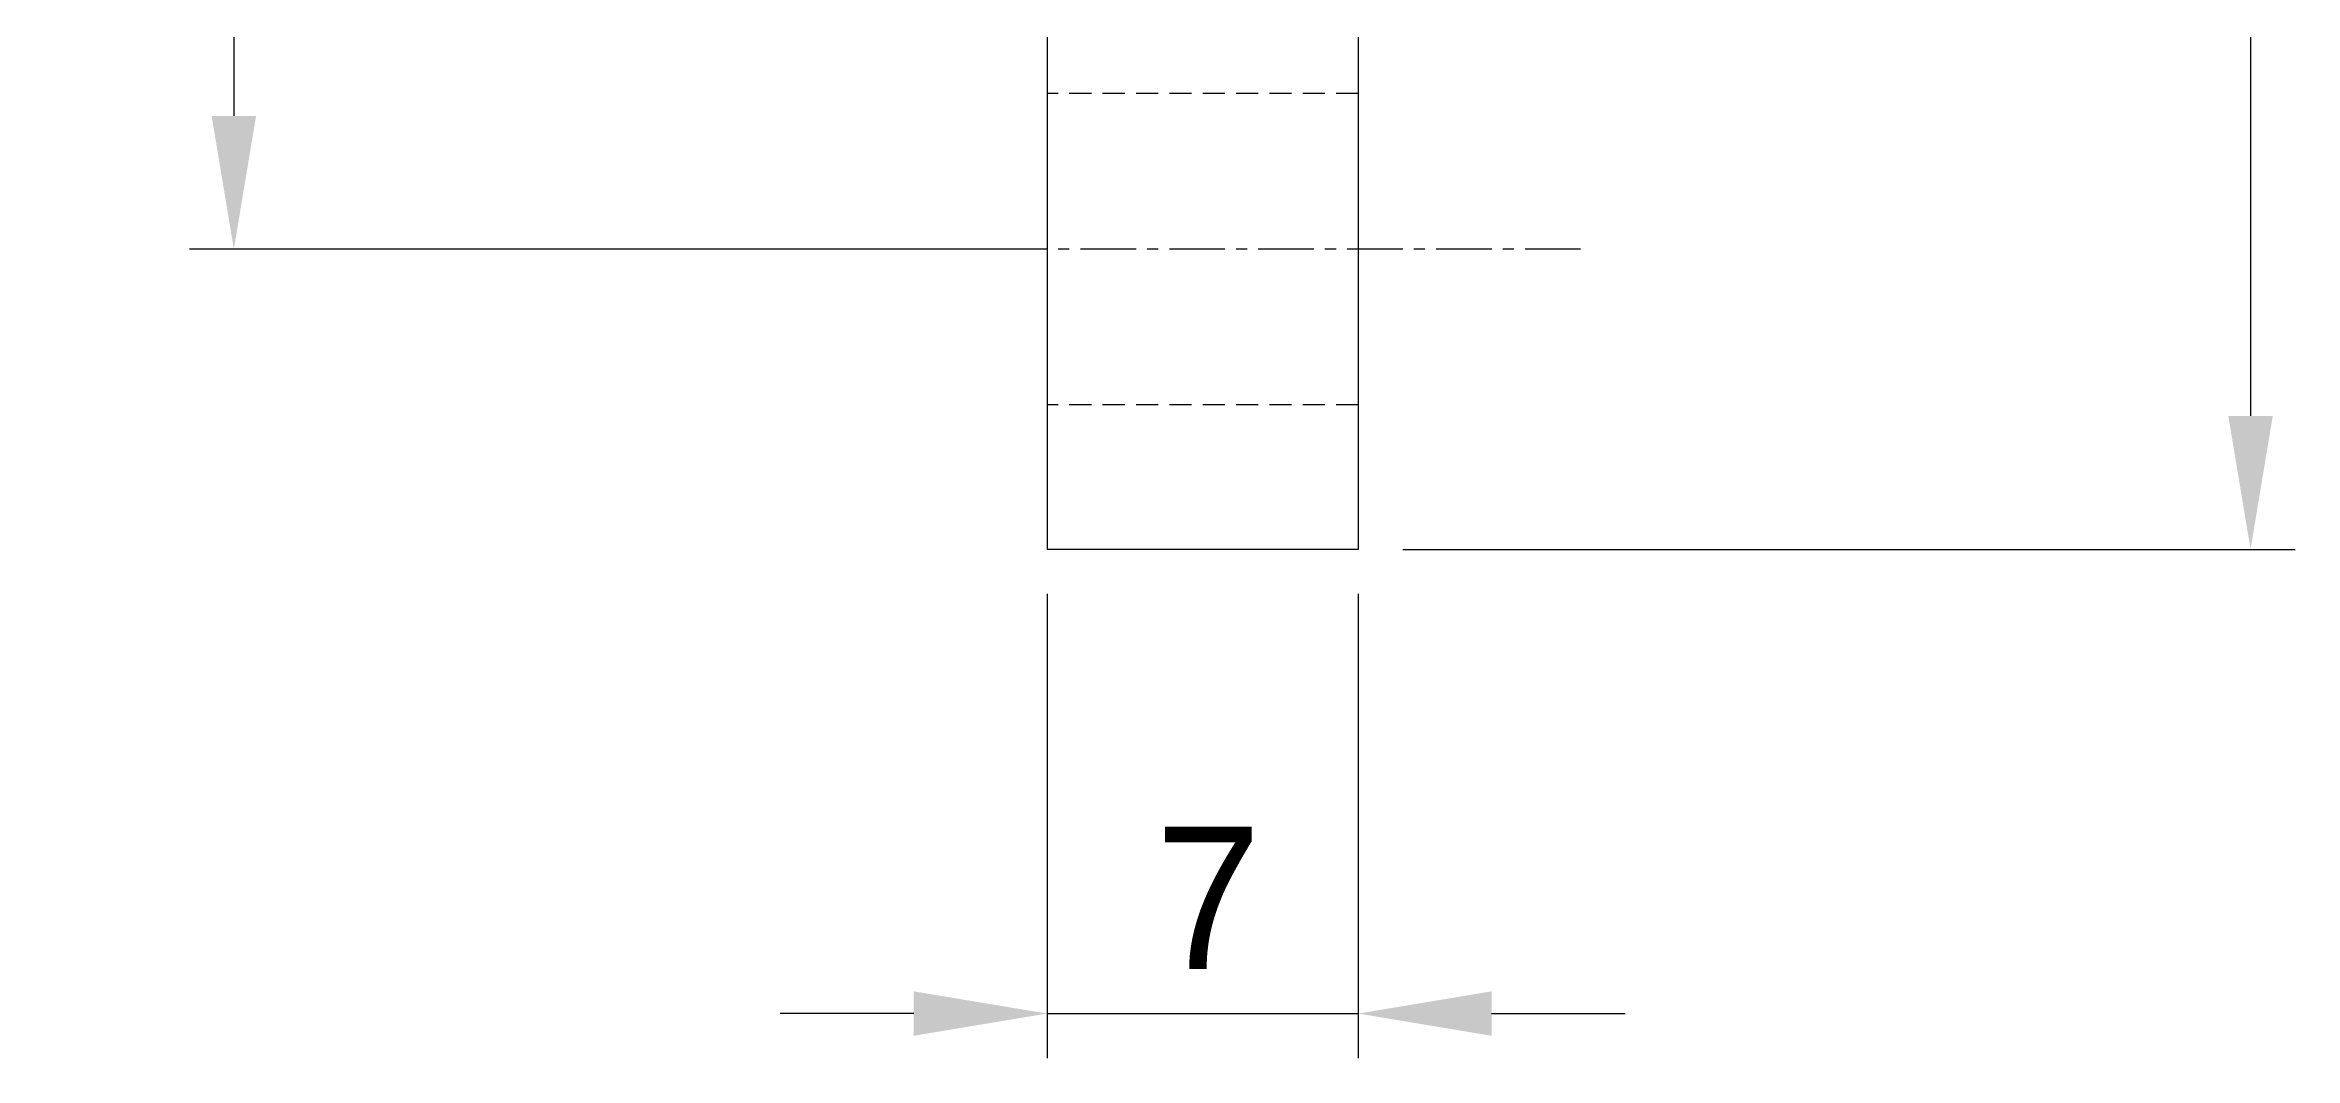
# Model space of a CAD drawing. Extents: x -16 to 152, y -4 to 131.
# Drawn here: x 101.6 to 152.2, y 31.7 to 54.5 of the extents above; entities that cross this region are included whole.
import ezdxf

# ---------------------------------------------------------------- set-up
doc = ezdxf.new("R2010")
doc.units = 0
doc.header["$MEASUREMENT"] = 0
doc.linetypes.add('CENTER', pattern=[2, 1.25, -0.25, 0.25, -0.25])
doc.linetypes.add('DASHED', pattern=[0.75, 0.5, -0.25])
doc.layers.get('0').update_dxf_attribs({"linetype": 'CONTINUOUS'})
doc.layers.get('DEFPOINTS').update_dxf_attribs({"linetype": 'CONTINUOUS'})
doc.layers.add('CENTER', color=1, linetype='CONTINUOUS')
doc.layers.add('SIZE', color=7, linetype='CONTINUOUS')
doc.dimstyles.get("Standard").update_dxf_attribs({"dimtxt": 0.18, "dimasz": 0.18, "dimexe": 0.18, "dimexo": 0.0625, "dimgap": 0.09, "dimtad": 0, "dimtih": 1, "dimtoh": 1, "dimdec": 4, "dimzin": 0, "dimdsep": 46, "dimtxsty": 'STANDARD', "dimcen": 0.09, "dimadec": 0, "dimazin": 0, "dimtfac": 1, "dimtdec": 4, "dimtofl": 0, "dimtmove": 2, "dimatfit": 3, "dimfxl": 1, "dimtolj": 1, "dimarcsym": 0})

# ---------------------------------------------------------------- blocks, each defined once
blk = doc.blocks.new('*U3')
at = {"layer": 'SIZE', "color": 0, "linetype": 'Continuous'}
blk.add_text('75', height=3.2, rotation=90, dxfattribs=at).set_placement((150.209, 77.987))
blk = doc.blocks.new('*D2')
at = {"layer": 'DEFPOINTS', "color": 0, "linetype": 'Continuous'}
for p in [(131.14, 118.153), (131.14, 43.153), (151.209, 43.153)]:
    blk.add_point(p, dxfattribs=at)
at = {"layer": 'SIZE', "color": 0, "linetype": 'Continuous'}
for p, q in [((132.14, 118.153), (152.209, 118.153)), ((151.209, 115.153), (151.209, 46.153)), ((132.14, 43.153), (152.209, 43.153))]:
    blk.add_line(p, q, dxfattribs=at)
for points in [[(150.709, 115.153), (151.709, 115.153), (151.209, 118.153)], [(150.709, 46.153), (151.709, 46.153), (151.209, 43.153)]]:
    blk.add_solid(points, dxfattribs=at)
at = {"layer": 'SIZE', "color": 7, "linetype": 'Continuous'}
blk.add_blockref('*U3', (0, 0), dxfattribs=at)
blk = doc.blocks.new('*U11')
at = {"layer": 'SIZE', "color": 0, "linetype": 'Continuous'}
blk.add_text('7', height=3.2, dxfattribs=at).set_placement((126.574, 33.713))
blk = doc.blocks.new('*D10')
at = {"layer": 'DEFPOINTS', "color": 0, "linetype": 'Continuous'}
for p in [(124.14, 43.153), (131.14, 43.153), (131.14, 32.713)]:
    blk.add_point(p, dxfattribs=at)
at = {"layer": 'SIZE', "color": 0, "linetype": 'Continuous'}
for p, q in [((124.14, 42.153), (124.14, 31.713)), ((131.14, 42.153), (131.14, 31.713)), ((121.14, 32.713), (118.14, 32.713)), ((124.14, 32.713), (131.14, 32.713)), ((134.14, 32.713), (137.14, 32.713))]:
    blk.add_line(p, q, dxfattribs=at)
for points in [[(121.14, 33.213), (121.14, 32.213), (124.14, 32.713)], [(134.14, 33.213), (134.14, 32.213), (131.14, 32.713)]]:
    blk.add_solid(points, dxfattribs=at)
at = {"layer": 'SIZE', "color": 7, "linetype": 'Continuous'}
blk.add_blockref('*U11', (0, 0), dxfattribs=at)
blk = doc.blocks.new('*U13')
at = {"layer": 'SIZE', "color": 0, "linetype": 'Continuous'}
blk.add_text('61.5', height=3.2, rotation=90, dxfattribs=at).set_placement((104.849, 76.387))
blk = doc.blocks.new('*D12')
at = {"layer": 'DEFPOINTS', "color": 0, "linetype": 'Continuous'}
for p in [(124.14, 111.403), (105.849, 49.903), (124.14, 49.903)]:
    blk.add_point(p, dxfattribs=at)
at = {"layer": 'SIZE', "color": 0, "linetype": 'Continuous'}
for p, q in [((123.14, 111.403), (104.849, 111.403)), ((105.849, 108.403), (105.849, 52.903)), ((123.14, 49.903), (104.849, 49.903))]:
    blk.add_line(p, q, dxfattribs=at)
for points in [[(105.349, 108.403), (106.349, 108.403), (105.849, 111.403)], [(105.349, 52.903), (106.349, 52.903), (105.849, 49.903)]]:
    blk.add_solid(points, dxfattribs=at)
at = {"layer": 'SIZE', "color": 7, "linetype": 'Continuous'}
blk.add_blockref('*U13', (0, 0), dxfattribs=at)

msp = doc.modelspace()

# ---------------------------------------------------------------- linework, layer by layer
at = {"color": 7, "linetype": 'Continuous'}
for p, q in [((124.14044, 118.15329), (124.14044, 43.15329)), ((131.14044, 118.15329), (131.14044, 43.15329)), ((131.14044, 43.15329), (124.14044, 43.15329))]:
    msp.add_line(p, q, dxfattribs=at)
at = {"color": 3, "linetype": 'DASHED'}
for p, q in [((131.14044, 53.40329), (124.14044, 53.40329)), ((131.14044, 46.40329), (124.14044, 46.40329))]:
    msp.add_line(p, q, dxfattribs=at)
at = {"layer": 'CENTER', "color": 1, "linetype": 'CENTER'}
msp.add_line((136.14044, 49.90329), (119.14044, 49.90329), dxfattribs=at)

# ---------------------------------------------------------------- dimensions: what is measured, and where the dimension line sits
at = {"layer": 'SIZE', "linetype": 'Continuous'}
for base, p1, p2, picture, middle in [((151.20877, 43.15329), (131.14044, 118.15329), (131.14044, 43.15329), '*D2', (148.60877, 80.65329)), ((105.84911, 49.90329), (124.14044, 111.40329), (124.14044, 49.90329), '*D12', (103.24911, 80.65329))]:
    dim = msp.add_linear_dim(base=base, p1=p1, p2=p2, angle=90, dimstyle='STANDARD', dxfattribs=at)
    dim.commit()
    dim.dimension.update_dxf_attribs({"geometry": picture, "text_midpoint": middle})
dim = msp.add_linear_dim(base=(131.14044, 32.71345), p1=(124.14044, 43.15329), p2=(131.14044, 43.15329), dimstyle='STANDARD', dxfattribs=at)
dim.commit()
dim.dimension.update_dxf_attribs({"geometry": '*D10', "text_midpoint": (127.64044, 35.31345)})

doc.saveas('drawing.dxf')
